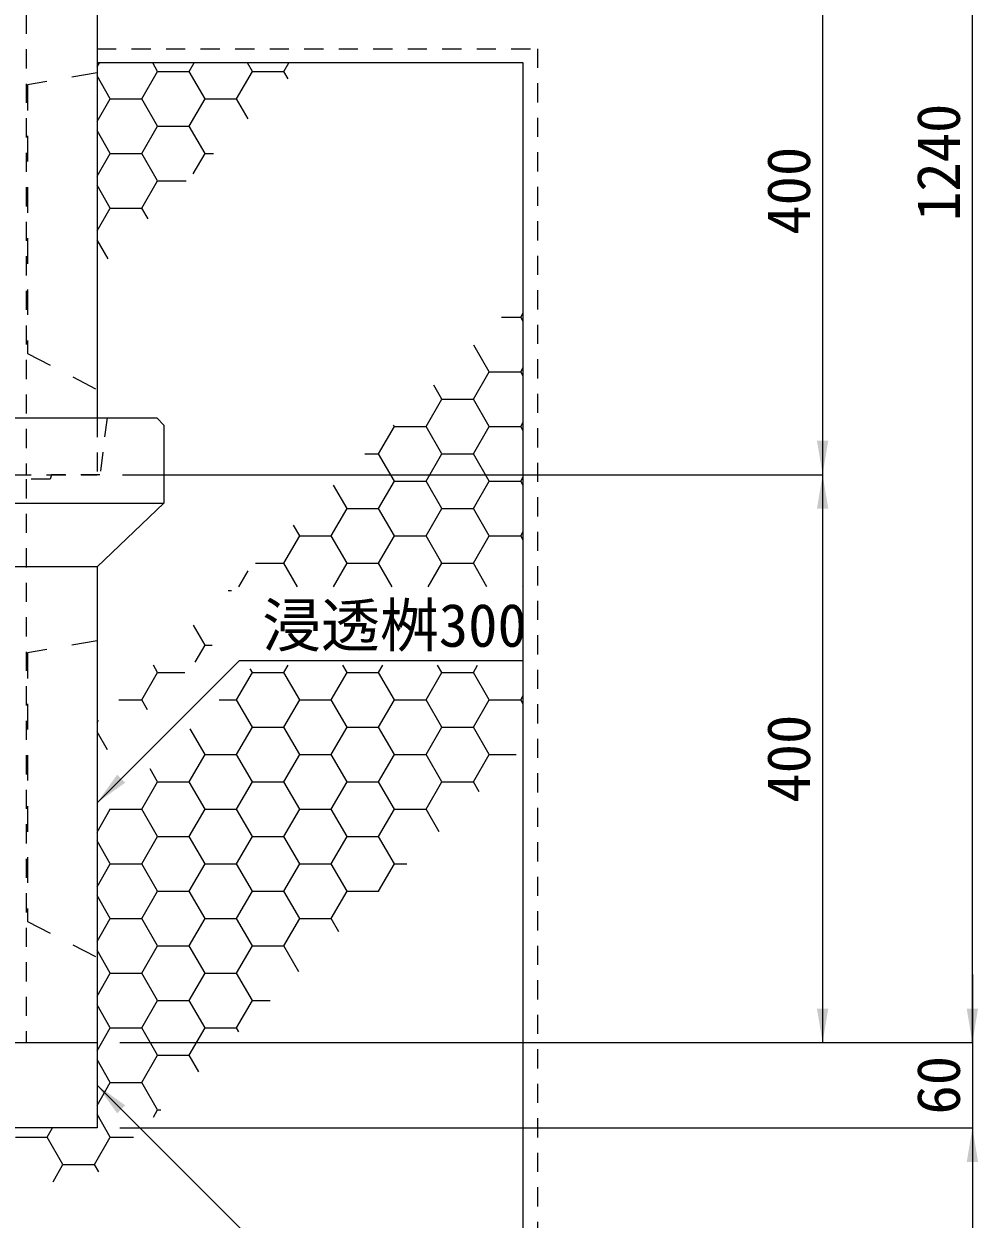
# Model space of a CAD drawing. Units: millimetres at full size; some dimension numbers follow another scale. Extents: x 40781 to 122968, y -21714 to -2620.
# Drawn here: x 88350 to 89022, y -17680 to -16838 of the extents above; entities that cross this region are included whole.
import ezdxf
from ezdxf.enums import TextEntityAlignment as Align

# ---------------------------------------------------------------- set-up
doc = ezdxf.new("R2010")
doc.units = ezdxf.units.MM
doc.header["$LTSCALE"] = 18
doc.linetypes.add('USER2', pattern=[1.35, 0.75, -0.6])
doc.linetypes.add('USER3', pattern=[2, 1, -1])
for name, color, linetype, lineweight in [('0_2', 7, 'Continuous', 9), ('ハッチング', 7, 'Continuous', 5), ('寸法線', 7, 'Continuous', 9), ('本体', 2, 'Continuous', 13)]:
    doc.layers.add(name, color=color, linetype=linetype, lineweight=lineweight)
doc.styles.add('ＭＳ ゴシック', font='')
doc.styles.get('ＭＳ ゴシック').set_extended_font_data('MS Gothic')

# ---------------------------------------------------------------- blocks, each defined once
blk = doc.blocks.new('filled_arrow')
at = {"color": 0, "linetype": 'Continuous', "lineweight": -2}
blk.add_solid([(7.5, 1.25), (0, 0), (7.5, -1.25)], dxfattribs=at)

msp = doc.modelspace()

# ---------------------------------------------------------------- linework, layer by layer
at = {"layer": '0_2', "linetype": 'USER3'}
for p, q in [((88401.74, -16872.42), (88352.74, -16880.87)), ((88352.74, -16880.87), (88352.74, -17070.04)), ((88352.74, -17070.04), (88401.74, -17095.38)), ((88401.74, -17272.42), (88352.74, -17280.87)), ((88352.74, -17280.87), (88352.74, -17470.04)), ((88352.74, -17470.04), (88401.74, -17495.38))]:
    msp.add_line(p, q, dxfattribs=at)
at = {"layer": 'ハッチング'}
for p, q in [((88401.74, -16868.23), (88403.36, -16865.42)), ((88444.39, -16871.35), (88440.97, -16865.42)), ((88466.61, -16871.35), (88470.03, -16865.42)), ((88511.06, -16871.35), (88507.64, -16865.42)), ((88533.29, -16871.35), (88536.71, -16865.42)), ((88411.05, -16890.6), (88401.74, -16874.47)), ((88433.27, -16890.6), (88444.39, -16871.35)), ((88444.39, -16871.35), (88466.61, -16871.35)), ((88477.72, -16890.6), (88466.61, -16871.35)), ((88499.95, -16890.6), (88511.06, -16871.35)), ((88511.06, -16871.35), (88533.29, -16871.35)), ((88536.31, -16876.59), (88533.29, -16871.35)), ((88401.74, -16906.73), (88411.05, -16890.6)), ((88411.05, -16890.6), (88433.27, -16890.6)), ((88444.39, -16909.84), (88433.27, -16890.6)), ((88466.61, -16909.84), (88477.72, -16890.6)), ((88477.73, -16890.6), (88499.95, -16890.6)), ((88508.13, -16904.77), (88499.95, -16890.6)), ((88433.27, -16929.09), (88444.39, -16909.84)), ((88444.39, -16909.84), (88466.61, -16909.84)), ((88477.72, -16929.09), (88466.61, -16909.84)), ((88411.05, -16929.09), (88401.74, -16912.96)), ((88401.74, -16945.22), (88411.05, -16929.09)), ((88411.05, -16929.09), (88433.27, -16929.09)), ((88444.39, -16948.34), (88433.27, -16929.09)), ((88469.42, -16943.48), (88477.72, -16929.09)), ((88477.73, -16929.09), (88483.81, -16929.09)), ((88411.05, -16967.59), (88401.74, -16951.46)), ((88433.27, -16967.59), (88444.39, -16948.34)), ((88444.39, -16948.34), (88464.56, -16948.34)), ((88401.74, -16983.72), (88411.05, -16967.59)), ((88411.05, -16967.59), (88433.27, -16967.59)), ((88437.68, -16975.22), (88433.27, -16967.59)), ((88409.5, -17003.4), (88401.74, -16989.95)), ((88686.52, -17044.58), (88699.98, -17044.58)), ((88699.97, -17044.58), (88701.74, -17041.52)), ((88701.74, -17047.63), (88699.97, -17044.58)), ((88677.75, -17083.07), (88666.87, -17064.23)), ((88666.64, -17102.32), (88677.75, -17083.07)), ((88677.75, -17083.07), (88699.98, -17083.07)), ((88699.97, -17083.07), (88701.74, -17080.02)), ((88701.74, -17086.12), (88699.97, -17083.07)), ((88644.41, -17102.32), (88638.69, -17092.41)), ((88633.3, -17121.57), (88644.41, -17102.32)), ((88644.41, -17102.32), (88666.64, -17102.32)), ((88677.75, -17121.57), (88666.64, -17102.32)), ((88599.96, -17140.81), (88611.07, -17121.57)), ((88611.07, -17121.57), (88610.51, -17120.59)), ((88611.07, -17121.57), (88633.3, -17121.57)), ((88644.41, -17140.81), (88633.3, -17121.57)), ((88666.64, -17140.81), (88677.75, -17121.57)), ((88677.75, -17121.57), (88699.98, -17121.57)), ((88699.97, -17121.57), (88701.74, -17118.51)), ((88701.74, -17124.62), (88699.97, -17121.57)), ((88590.28, -17140.81), (88599.96, -17140.81)), ((88611.07, -17160.06), (88599.96, -17140.81)), ((88633.3, -17160.06), (88644.41, -17140.81)), ((88644.41, -17140.81), (88666.64, -17140.81)), ((88677.75, -17160.06), (88666.64, -17140.81)), ((88577.74, -17179.31), (88568.24, -17162.86)), ((88599.96, -17179.31), (88611.07, -17160.06)), ((88611.07, -17160.06), (88633.3, -17160.06)), ((88644.41, -17179.31), (88633.3, -17160.06)), ((88666.64, -17179.31), (88677.75, -17160.06)), ((88677.75, -17160.06), (88699.98, -17160.06)), ((88699.97, -17160.06), (88701.74, -17157.01)), ((88701.74, -17163.11), (88699.97, -17160.06)), ((88566.62, -17198.56), (88577.74, -17179.31)), ((88577.74, -17179.31), (88599.96, -17179.31)), ((88611.07, -17198.56), (88599.96, -17179.31)), ((88633.3, -17198.56), (88644.41, -17179.31)), ((88644.41, -17179.31), (88666.64, -17179.31)), ((88677.75, -17198.56), (88666.64, -17179.31)), ((88544.4, -17198.56), (88540.06, -17191.04)), ((88699.97, -17198.56), (88701.74, -17195.5)), ((88533.29, -17217.8), (88544.4, -17198.56)), ((88544.4, -17198.56), (88566.62, -17198.56)), ((88577.74, -17217.8), (88566.62, -17198.56)), ((88599.96, -17217.8), (88611.07, -17198.56)), ((88611.07, -17198.56), (88633.3, -17198.56)), ((88644.41, -17217.8), (88633.3, -17198.56)), ((88666.64, -17217.8), (88677.75, -17198.56)), ((88677.75, -17198.56), (88699.98, -17198.56)), ((88701.74, -17201.61), (88699.97, -17198.56)), ((88513.29, -17217.8), (88533.29, -17217.8)), ((88542.82, -17234.32), (88533.29, -17217.8)), ((88568.2, -17234.32), (88577.74, -17217.8)), ((88577.74, -17217.8), (88599.96, -17217.8)), ((88609.5, -17234.32), (88599.96, -17217.8)), ((88634.88, -17234.32), (88644.41, -17217.8)), ((88644.41, -17217.8), (88666.64, -17217.8)), ((88676.17, -17234.32), (88666.64, -17217.8)), ((88501.53, -17234.32), (88508.02, -17223.08)), ((88494.05, -17237.05), (88496.31, -17237.05)), ((88701.55, -17234.32), (88701.74, -17234)), ((88477.72, -17275.55), (88469.61, -17261.49)), ((88470.84, -17287.46), (88477.72, -17275.55)), ((88477.73, -17275.55), (88482.76, -17275.55)), ((88444.39, -17294.79), (88441.43, -17289.67)), ((88533.29, -17294.79), (88536.24, -17289.68)), ((88577.74, -17294.79), (88574.78, -17289.68)), ((88599.96, -17294.79), (88602.92, -17289.68)), ((88644.41, -17294.79), (88641.46, -17289.68)), ((88666.64, -17294.79), (88669.59, -17289.68)), ((88433.27, -17314.04), (88444.39, -17294.79)), ((88444.39, -17294.79), (88463.51, -17294.79)), ((88499.95, -17314.04), (88511.06, -17294.79)), ((88511.06, -17294.79), (88509.6, -17292.26)), ((88511.06, -17294.79), (88533.29, -17294.79)), ((88544.4, -17314.04), (88533.29, -17294.79)), ((88566.62, -17314.04), (88577.74, -17294.79)), ((88577.74, -17294.79), (88599.96, -17294.79)), ((88611.07, -17314.04), (88599.96, -17294.79)), ((88633.3, -17314.04), (88644.41, -17294.79)), ((88644.41, -17294.79), (88666.64, -17294.79)), ((88677.75, -17314.04), (88666.64, -17294.79)), ((88417.06, -17314.04), (88433.27, -17314.04)), ((88437.3, -17321.01), (88433.27, -17314.04)), ((88487.79, -17314.04), (88499.95, -17314.04)), ((88511.06, -17333.29), (88499.95, -17314.04)), ((88533.29, -17333.29), (88544.4, -17314.04)), ((88544.4, -17314.04), (88566.62, -17314.04)), ((88577.74, -17333.29), (88566.62, -17314.04)), ((88599.96, -17333.29), (88611.07, -17314.04)), ((88611.07, -17314.04), (88633.3, -17314.04)), ((88644.41, -17333.29), (88633.3, -17314.04)), ((88666.64, -17333.29), (88677.75, -17314.04)), ((88677.75, -17314.04), (88699.98, -17314.04)), ((88699.97, -17314.04), (88701.74, -17310.99)), ((88701.74, -17317.09), (88699.97, -17314.04)), ((88401.74, -17330.17), (88402.85, -17328.25)), ((88409.12, -17349.19), (88401.74, -17336.41)), ((88477.72, -17352.54), (88467.31, -17334.49)), ((88499.95, -17352.53), (88511.06, -17333.29)), ((88511.06, -17333.29), (88533.29, -17333.29)), ((88544.4, -17352.54), (88533.29, -17333.29)), ((88566.62, -17352.53), (88577.74, -17333.29)), ((88577.74, -17333.29), (88599.96, -17333.29)), ((88611.07, -17352.54), (88599.96, -17333.29)), ((88633.3, -17352.53), (88644.41, -17333.29)), ((88644.41, -17333.29), (88666.64, -17333.29)), ((88677.75, -17352.54), (88666.64, -17333.29)), ((88466.61, -17371.78), (88477.72, -17352.53)), ((88477.73, -17352.54), (88499.95, -17352.54)), ((88511.06, -17371.78), (88499.95, -17352.54)), ((88533.29, -17371.78), (88544.4, -17352.53)), ((88544.4, -17352.54), (88566.62, -17352.54)), ((88577.74, -17371.78), (88566.62, -17352.54)), ((88599.96, -17371.78), (88611.07, -17352.53)), ((88611.07, -17352.54), (88633.3, -17352.54)), ((88644.41, -17371.78), (88633.3, -17352.54)), ((88666.64, -17371.78), (88677.75, -17352.53)), ((88677.75, -17352.54), (88696.76, -17352.54)), ((88444.39, -17371.78), (88439.11, -17362.64)), ((88433.27, -17391.03), (88444.39, -17371.78)), ((88444.39, -17371.78), (88466.61, -17371.78)), ((88477.72, -17391.03), (88466.61, -17371.78)), ((88499.95, -17391.03), (88511.06, -17371.78)), ((88511.06, -17371.78), (88533.29, -17371.78)), ((88544.4, -17391.03), (88533.29, -17371.78)), ((88566.62, -17391.03), (88577.74, -17371.78)), ((88577.74, -17371.78), (88599.96, -17371.78)), ((88611.07, -17391.03), (88599.96, -17371.78)), ((88633.3, -17391.03), (88644.41, -17371.78)), ((88644.41, -17371.78), (88666.64, -17371.78)), ((88670.62, -17378.68), (88666.64, -17371.78)), ((88401.74, -17407.16), (88411.05, -17391.03)), ((88411.05, -17391.03), (88410.91, -17390.79)), ((88411.05, -17391.03), (88433.27, -17391.03)), ((88444.39, -17410.28), (88433.27, -17391.03)), ((88466.61, -17410.28), (88477.72, -17391.03)), ((88477.73, -17391.03), (88499.95, -17391.03)), ((88511.06, -17410.28), (88499.95, -17391.03)), ((88533.29, -17410.28), (88544.4, -17391.03)), ((88544.4, -17391.03), (88566.62, -17391.03)), ((88577.74, -17410.28), (88566.62, -17391.03)), ((88599.96, -17410.28), (88611.07, -17391.03)), ((88611.07, -17391.03), (88633.3, -17391.03)), ((88642.44, -17406.86), (88633.3, -17391.03)), ((88411.05, -17429.52), (88401.74, -17413.4)), ((88433.27, -17429.52), (88444.39, -17410.28)), ((88444.39, -17410.28), (88466.61, -17410.28)), ((88477.72, -17429.52), (88466.61, -17410.28)), ((88499.95, -17429.52), (88511.06, -17410.28)), ((88511.06, -17410.28), (88533.29, -17410.28)), ((88544.4, -17429.52), (88533.29, -17410.28)), ((88566.62, -17429.52), (88577.74, -17410.28)), ((88577.74, -17410.28), (88599.96, -17410.28)), ((88611.07, -17429.52), (88599.96, -17410.28)), ((88401.74, -17445.65), (88411.05, -17429.52)), ((88411.05, -17429.52), (88433.27, -17429.52)), ((88444.39, -17448.77), (88433.27, -17429.52)), ((88466.61, -17448.77), (88477.72, -17429.52)), ((88477.73, -17429.52), (88499.95, -17429.52)), ((88511.06, -17448.77), (88499.95, -17429.52)), ((88533.29, -17448.77), (88544.4, -17429.52)), ((88544.4, -17429.52), (88566.62, -17429.52)), ((88577.74, -17448.77), (88566.62, -17429.52)), ((88599.96, -17448.77), (88611.07, -17429.52)), ((88611.07, -17429.52), (88619.77, -17429.52)), ((88433.27, -17468.02), (88444.39, -17448.77)), ((88444.39, -17448.77), (88466.61, -17448.77)), ((88477.72, -17468.02), (88466.61, -17448.77)), ((88499.95, -17468.02), (88511.06, -17448.77)), ((88511.06, -17448.77), (88533.29, -17448.77)), ((88544.4, -17468.02), (88533.29, -17448.77)), ((88566.62, -17468.02), (88577.74, -17448.77)), ((88577.74, -17448.77), (88599.96, -17448.77)), ((88600.17, -17449.13), (88599.96, -17448.77)), ((88411.05, -17468.02), (88401.74, -17451.89)), ((88401.74, -17484.15), (88411.05, -17468.02)), ((88411.05, -17468.02), (88433.27, -17468.02)), ((88444.39, -17487.27), (88433.27, -17468.02)), ((88466.61, -17487.27), (88477.72, -17468.02)), ((88477.73, -17468.02), (88499.95, -17468.02)), ((88511.06, -17487.27), (88499.95, -17468.02)), ((88533.29, -17487.27), (88544.4, -17468.02)), ((88544.4, -17468.02), (88566.62, -17468.02)), ((88571.99, -17477.31), (88566.62, -17468.02)), ((88411.05, -17506.51), (88401.74, -17490.38)), ((88433.27, -17506.51), (88444.39, -17487.27)), ((88444.39, -17487.27), (88466.61, -17487.27)), ((88477.72, -17506.51), (88466.61, -17487.27)), ((88499.95, -17506.51), (88511.06, -17487.27)), ((88511.06, -17487.27), (88533.29, -17487.27)), ((88543.81, -17505.49), (88533.29, -17487.27)), ((88401.74, -17522.64), (88411.05, -17506.51)), ((88411.05, -17506.51), (88433.27, -17506.51)), ((88444.39, -17525.76), (88433.27, -17506.51)), ((88466.61, -17525.76), (88477.72, -17506.51)), ((88477.73, -17506.51), (88499.95, -17506.51)), ((88511.06, -17525.76), (88499.95, -17506.51)), ((88433.27, -17545.01), (88444.39, -17525.76)), ((88444.39, -17525.76), (88466.61, -17525.76)), ((88477.72, -17545.01), (88466.61, -17525.76)), ((88499.95, -17545.01), (88511.06, -17525.76)), ((88511.06, -17525.76), (88523.53, -17525.76)), ((88411.05, -17545.01), (88401.74, -17528.88)), ((88401.74, -17561.14), (88411.05, -17545.01)), ((88411.05, -17545.01), (88433.27, -17545.01)), ((88444.39, -17564.26), (88433.27, -17545.01)), ((88466.61, -17564.26), (88477.72, -17545.01)), ((88477.73, -17545.01), (88499.95, -17545.01)), ((88501.54, -17547.76), (88499.95, -17545.01)), ((88411.05, -17583.5), (88401.74, -17567.37)), ((88433.27, -17583.5), (88444.39, -17564.26)), ((88444.39, -17564.26), (88466.61, -17564.26)), ((88473.36, -17575.94), (88466.61, -17564.26)), ((88401.74, -17599.63), (88411.05, -17583.5)), ((88411.05, -17583.5), (88433.27, -17583.5)), ((88444.39, -17602.75), (88433.27, -17583.5)), ((88411.05, -17622), (88401.74, -17605.87)), ((88441.44, -17607.85), (88444.39, -17602.75)), ((88444.39, -17602.75), (88446.54, -17602.75)), ((88366.6, -17622), (88370.4, -17615.42)), ((88344.38, -17622), (88366.6, -17622)), ((88377.71, -17641.25), (88366.6, -17622)), ((88399.94, -17641.25), (88411.05, -17622)), ((88411.05, -17622), (88427.29, -17622)), ((88370.72, -17653.36), (88377.71, -17641.25)), ((88377.71, -17641.25), (88399.94, -17641.25)), ((88402.91, -17646.39), (88399.94, -17641.25))]:
    msp.add_line(p, q, dxfattribs=at)
at = {"layer": 'ハッチング', "linetype": 'USER2', "lineweight": 9}
msp.add_lwpolyline([(88401.74, -16855.42), (88711.74, -16855.42), (88711.74, -17825.42), (87691.74, -17825.42), (87691.74, -16855.42), (88001.74, -16855.42)], dxfattribs=at)
at = {"layer": 'ハッチング', "lineweight": 20}
msp.add_lwpolyline([(88001.74, -16865.42), (87701.74, -16865.42), (87701.74, -17815.42), (88701.74, -17815.42), (88701.74, -16865.42), (88401.74, -16865.42)], dxfattribs=at)
at = {"layer": '寸法線'}
for p, q in [((89017.91, -17555.42), (89017.91, -16315.42)), ((88912.46, -16755.42), (88912.46, -17155.42)), ((88419.74, -17155.42), (88912.46, -17155.42)), ((88419.74, -17155.42), (88912.46, -17155.42)), ((88912.46, -17155.42), (88912.46, -17555.42)), ((89017.91, -17507.42), (89017.91, -17663.42)), ((88417.74, -17555.42), (89017.91, -17555.42)), ((88417.74, -17555.42), (89017.91, -17555.42)), ((88417.74, -17555.42), (88912.46, -17555.42)), ((88417.74, -17615.42), (89017.91, -17615.42)), ((88417.74, -17615.42), (89017.91, -17615.42)), ((89017.91, -17615.42), (89017.91, -17815.42))]:
    msp.add_line(p, q, dxfattribs=at)
for points in [[(88401.74, -17386.49), (88501.96, -17286.27), (88700.87, -17286.27)], [(88401.74, -17585.42), (88743.96, -17927.65), (88901.77, -17927.65)]]:
    msp.add_lwpolyline(points, dxfattribs=at)
at = {"layer": '本体', "linetype": 'USER2'}
for p, q in [((88351.74, -16758.62), (88351.74, -17155.42)), ((88408.74, -17115.42), (88403.74, -17155.42)), ((88369.74, -17155.42), (88368.74, -17158.62)), ((88403.74, -17155.42), (88369.74, -17155.42)), ((88351.74, -17158.62), (88351.74, -17555.42)), ((88368.74, -17158.62), (88351.74, -17158.62))]:
    msp.add_line(p, q, dxfattribs=at)
at = {"layer": '本体'}
for p, q in [((88401.74, -16820.42), (88401.74, -17115.42)), ((87959.74, -17115.42), (88443.74, -17115.42)), ((88443.74, -17115.42), (88448.74, -17120.42)), ((88448.74, -17120.42), (88448.74, -17175.42)), ((88448.74, -17175.42), (88401.74, -17220.42)), ((88401.74, -17220.42), (88401.74, -17555.42)), ((88001.74, -17555.42), (88401.74, -17555.42)), ((88348.74, -17555.42), (88401.74, -17555.42)), ((88401.74, -17555.42), (88401.74, -17615.42)), ((88401.74, -17615.42), (88001.74, -17615.42))]:
    msp.add_line(p, q, dxfattribs=at)
at = {"layer": '本体', "linetype": 'USER2', "lineweight": 9}
for p in [(88401.74, -17115.42), (88001.74, -17155.42)]:
    msp.add_line(p, (88401.74, -17155.42), dxfattribs=at)
at = {"layer": '本体', "lineweight": 9}
for p, q in [((87954.74, -17175.42), (88448.74, -17175.42)), ((88401.74, -17220.42), (88001.74, -17220.42))]:
    msp.add_line(p, q, dxfattribs=at)

# ---------------------------------------------------------------- block references
at = {"layer": '寸法線', "xscale": 3.2, "yscale": 3.2}
for p, rotation in [((88912.46, -17155.42), 90), ((88912.46, -17155.42), 270), ((88401.74, -17386.49), 45), ((88912.46, -17555.42), 90), ((89017.91, -17555.42), 90), ((89017.91, -17555.42), 90), ((88401.74, -17585.42), 315), ((89017.91, -17615.42), 270), ((89017.91, -17615.42), 270)]:
    msp.add_blockref('filled_arrow', p, dxfattribs=dict(at, rotation=rotation))

# ---------------------------------------------------------------- texts
at = {"layer": '寸法線', "style": 'ＭＳ ゴシック'}
for s, p in [('1240', (88993.91, -16935.42)), ('400', (88888.46, -16955.42)), ('400', (88888.46, -17355.42)), ('60', (88993.91, -17585.42))]:
    msp.add_text(s, height=30.38, rotation=90, dxfattribs=at).set_placement(p, align=Align.MIDDLE_CENTER)
msp.add_text('浸透桝300', height=30.38, dxfattribs=at).set_placement((88517.96, -17246.24), align=Align.TOP_LEFT)

doc.saveas('drawing.dxf')
